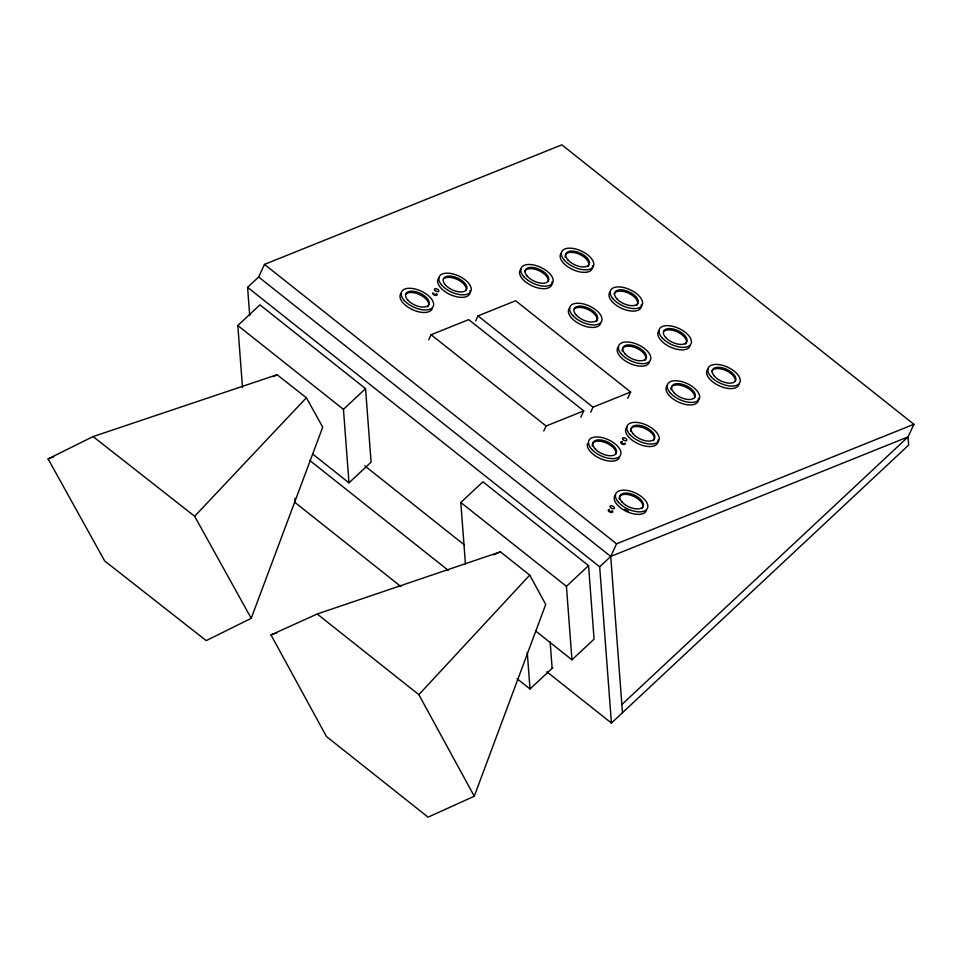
<?xml version="1.0" encoding="UTF-8"?>
<svg xmlns="http://www.w3.org/2000/svg" width="962" height="962" viewBox="0 0 962 962"><rect width="100%" height="100%" fill="white"/><g stroke="black" fill="none" stroke-linecap="round" stroke-linejoin="round"><path stroke-width="1.44" d="M251.214 618.313L322.715 427.188L306.385 397.739L277.068 374.723L93.098 436.568L48.1 458.886L104.654 560.918L206.217 640.632L251.214 618.313L194.661 516.281L93.098 436.568M474.278 796.235L545.731 604.437L529.725 575.12L500.384 551.827L317.219 613.996L271.007 634.908L326.431 736.495L428.066 817.159L474.278 796.235L418.855 694.66L317.219 613.996M249.711 315.632L247.583 287.349L258.646 277.008L264.49 264.394L561.82 144.841L913.9 424.278L908.056 436.892L621.861 704.545M428.751 339.79L431.096 334.74L468.722 319.612L583.742 410.894L580.82 417.195M475.661 320.935L477.994 315.885L515.632 300.745L630.639 392.027L627.717 398.34M543.77 431.072L546.103 426.022L583.742 410.894M590.668 412.205L593.013 407.166L630.639 392.027M258.646 277.008L610.726 556.445L908.056 436.892L908.669 445.069L611.423 723.051L599.675 566.786L610.726 556.445L616.57 543.831L913.9 424.278M418.855 694.66L529.725 575.12M194.661 516.281L306.385 397.739M242.46 387.253L237.818 325.517L259.932 304.834L365.56 388.66L371.091 462.169L348.978 482.84L312.59 453.968M348.978 482.84L343.446 409.343L365.56 388.66M465.452 564.225L460.81 502.489L482.924 481.806L588.552 565.644L594.071 639.141L571.957 659.824L535.581 630.94M571.957 659.824L566.438 586.315L588.552 565.644M517.099 678.739L530.014 688.984L552.909 667.58M273.172 376.659L277.068 374.723M493.71 554.846L500.384 551.827M48.1 458.886L53.752 456.854M271.007 634.908L276.659 632.9M609.319 509.632L609.03 509.595A2.417 1.227 24.8 0 1 609.475 509.511M433.874 293.939C435.137 293.35 435.101 295.755 436.327 295.382A2.417 1.227 24.8 0 1 433.634 294.661A2.417 1.227 24.8 0 1 432.744 292.857L433.321 293.65M622.029 441.738L621.452 441.618A2.417 1.227 24.8 0 1 621.897 441.534M609.487 510.99L608.345 509.908A2.417 1.227 24.8 0 0 609.247 511.712A2.417 1.227 24.8 0 0 611.976 512.493L610.305 511.279M436.183 294.131L437.013 295.081A2.417 1.227 24.8 0 0 436.892 294.035M477.994 315.885L593.013 407.166M431.096 334.74L546.103 426.022M264.49 264.394L616.57 543.831M247.583 287.349L599.675 566.786M237.818 325.517L343.446 409.343M460.81 502.489L566.438 586.315M364.742 465.836L464.502 545.009M309.764 460.437L448.256 570.346M546.873 671.813L611.423 723.051M400.913 586.531L295.286 502.693L294.961 498.304M623.003 443.867L624.35 444.468A2.417 1.227 24.8 0 1 621.668 443.735A2.417 1.227 24.8 0 1 620.779 441.931L622.847 443.674M612.048 511.339L612.626 512.133A2.417 1.227 24.8 0 0 612.169 510.702M624.855 443.747L625.047 444.155A2.417 1.227 24.8 0 0 624.927 443.109M610.726 556.445L622.474 712.71M550.144 641.919L552.128 668.301M527.26 652.344L530.014 688.984M738.924 384.439A17.424 8.838 24.8 0 1 718.325 385.389A17.424 8.838 24.8 0 1 707.996 369.107M711.7 371.633A12.746 6.469 24.8 0 1 725.252 370.238A12.746 6.469 24.8 0 1 735.196 381.385M698.388 398.328A17.424 8.838 24.8 0 1 679.785 402.669A17.424 8.838 24.8 0 1 667.375 385.437M671.019 389.742A12.746 6.469 24.8 0 1 683.08 385.99A12.746 6.469 24.8 0 1 694.576 397.715M690.103 345.695A17.424 8.838 24.8 0 1 669.504 346.645A17.424 8.838 24.8 0 1 659.174 330.363M663.744 331.421A12.746 6.469 24.8 0 1 679.4 332.972A12.746 6.469 24.8 0 1 685.509 344.095M592.544 265.752A17.424 8.838 24.8 0 1 573.941 270.094A17.424 8.838 24.8 0 1 561.519 252.862M565.175 257.167A12.746 6.469 24.8 0 1 578.787 253.992A12.746 6.469 24.8 0 1 587.866 266.594M432.287 308.333A17.424 8.838 24.8 0 1 411.688 309.283A17.424 8.838 24.8 0 1 401.358 293.001M405.928 294.059A12.746 6.469 24.8 0 1 421.584 295.611A12.746 6.469 24.8 0 1 427.693 306.734M628.282 510.978A15.164 7.696 24.8 0 1 624.747 509.223M646.488 510.197A17.424 8.838 24.8 0 1 625.889 511.147A17.424 8.838 24.8 0 1 615.56 494.865M619.203 499.17A12.746 6.469 24.8 0 1 632.816 495.995A12.746 6.469 24.8 0 1 641.894 508.597M641.365 304.497A17.424 8.838 24.8 0 1 622.763 308.838A17.424 8.838 24.8 0 1 610.353 291.618M614.057 294.131A12.746 6.469 24.8 0 1 629.124 293.434A12.746 6.469 24.8 0 1 636.688 305.339M657.972 439.935A17.424 8.838 24.8 0 1 639.357 444.276A17.424 8.838 24.8 0 1 626.947 427.044M630.591 431.349A12.746 6.469 24.8 0 1 644.203 428.174A12.746 6.469 24.8 0 1 653.282 440.776M649.482 362.025A17.424 8.838 24.8 0 1 628.883 362.975A17.424 8.838 24.8 0 1 618.554 346.693M622.198 350.998A12.746 6.469 24.8 0 1 635.81 347.823A12.746 6.469 24.8 0 1 644.889 360.425M600.661 323.268A17.424 8.838 24.8 0 1 580.062 324.23A17.424 8.838 24.8 0 1 569.732 307.948M574.302 309.006A12.746 6.469 24.8 0 1 589.971 310.546A12.746 6.469 24.8 0 1 596.067 321.681M619.6 456.998A17.424 8.838 24.8 0 1 601.082 458.886A17.424 8.838 24.8 0 1 587.481 443.65M592.315 445.971A12.746 6.469 24.8 0 1 604.376 442.207A12.746 6.469 24.8 0 1 615.872 453.944M470.009 290.752A17.424 8.838 24.8 0 1 451.394 295.094A17.424 8.838 24.8 0 1 438.985 277.874M443.566 278.932A12.746 6.469 24.8 0 1 457.756 279.689A12.746 6.469 24.8 0 1 466.185 290.139M551.923 282.082A17.424 8.838 24.8 0 1 533.321 286.423A17.424 8.838 24.8 0 1 520.911 269.192M524.615 271.717A12.746 6.469 24.8 0 1 538.167 270.322A12.746 6.469 24.8 0 1 548.112 281.469M710.942 376.587A17.424 8.838 24.8 0 0 738.912 383.898A17.424 8.838 24.8 0 0 722.258 365.247A17.424 8.838 24.8 0 0 710.942 376.587M714.453 376.226A12.746 6.469 24.8 0 0 734.908 381.577A12.746 6.469 24.8 0 0 722.739 367.929A12.746 6.469 24.8 0 0 714.453 376.226M670.322 392.917A17.424 8.838 24.8 0 0 698.292 400.24A17.424 8.838 24.8 0 0 681.637 381.577A17.424 8.838 24.8 0 0 670.322 392.917M673.833 392.556A12.746 6.469 24.8 0 0 694.287 397.907A12.746 6.469 24.8 0 0 682.118 384.259A12.746 6.469 24.8 0 0 673.833 392.556M622.979 439.574A2.417 1.227 24.8 0 0 626.803 440.368A2.417 1.227 24.8 0 0 624.206 437.818A2.417 1.227 24.8 0 0 622.979 439.574M662.121 337.842A17.424 8.838 24.8 0 0 690.079 345.154A17.424 8.838 24.8 0 0 673.436 326.491A17.424 8.838 24.8 0 0 662.121 337.842M665.632 337.482A12.746 6.469 24.8 0 0 686.086 342.833A12.746 6.469 24.8 0 0 673.905 329.184A12.746 6.469 24.8 0 0 665.632 337.482M610.557 507.551A2.417 1.227 24.8 0 0 614.381 508.345A2.417 1.227 24.8 0 0 611.784 505.796A2.417 1.227 24.8 0 0 610.557 507.551M564.466 260.341A17.424 8.838 24.8 0 0 592.436 267.664A17.424 8.838 24.8 0 0 575.793 249.002A17.424 8.838 24.8 0 0 564.466 260.341M567.989 259.98A12.746 6.469 24.8 0 0 588.443 265.332A12.746 6.469 24.8 0 0 576.262 251.683A12.746 6.469 24.8 0 0 567.989 259.98M404.305 300.481A17.424 8.838 24.8 0 0 432.263 307.792A17.424 8.838 24.8 0 0 415.62 289.129A17.424 8.838 24.8 0 0 404.305 300.481M407.816 300.12A12.746 6.469 24.8 0 0 428.27 305.471A12.746 6.469 24.8 0 0 416.089 291.823A12.746 6.469 24.8 0 0 407.816 300.12M618.506 502.344A17.424 8.838 24.8 0 0 646.476 509.656A17.424 8.838 24.8 0 0 629.821 490.993A17.424 8.838 24.8 0 0 618.506 502.344M622.017 501.984A12.746 6.469 24.8 0 0 642.472 507.335A12.746 6.469 24.8 0 0 630.302 493.686A12.746 6.469 24.8 0 0 622.017 501.984M613.299 299.086A17.424 8.838 24.8 0 0 641.257 306.409A17.424 8.838 24.8 0 0 624.615 287.746A17.424 8.838 24.8 0 0 613.299 299.086M616.81 298.725A12.746 6.469 24.8 0 0 637.265 304.076A12.746 6.469 24.8 0 0 625.084 290.428A12.746 6.469 24.8 0 0 616.81 298.725M629.894 434.523A17.424 8.838 24.8 0 0 657.864 441.847A17.424 8.838 24.8 0 0 641.209 423.184A17.424 8.838 24.8 0 0 629.894 434.523M633.405 434.163A12.746 6.469 24.8 0 0 653.871 439.514A12.746 6.469 24.8 0 0 641.69 425.865A12.746 6.469 24.8 0 0 633.405 434.163M621.5 354.172A17.424 8.838 24.8 0 0 649.47 361.484A17.424 8.838 24.8 0 0 632.816 342.821A17.424 8.838 24.8 0 0 621.5 354.172M625.011 353.812A12.746 6.469 24.8 0 0 645.466 359.163A12.746 6.469 24.8 0 0 633.297 345.514A12.746 6.469 24.8 0 0 625.011 353.812M434.944 290.5A2.417 1.227 24.8 0 0 438.768 291.294A2.417 1.227 24.8 0 0 436.183 288.744A2.417 1.227 24.8 0 0 434.944 290.5M572.679 315.428A17.424 8.838 24.8 0 0 600.637 322.739A17.424 8.838 24.8 0 0 583.994 304.076A17.424 8.838 24.8 0 0 572.679 315.428M576.19 315.067A12.746 6.469 24.8 0 0 596.644 320.418A12.746 6.469 24.8 0 0 584.463 306.758A12.746 6.469 24.8 0 0 576.19 315.067M591.618 449.146A17.424 8.838 24.8 0 0 619.588 456.457A17.424 8.838 24.8 0 0 602.933 437.794A17.424 8.838 24.8 0 0 591.618 449.146M595.129 448.785A12.746 6.469 24.8 0 0 615.596 454.136A12.746 6.469 24.8 0 0 603.414 440.488A12.746 6.469 24.8 0 0 595.129 448.785M441.931 285.341A17.424 8.838 24.8 0 0 469.901 292.664A17.424 8.838 24.8 0 0 453.246 274.002A17.424 8.838 24.8 0 0 441.931 285.341M445.442 284.98A12.746 6.469 24.8 0 0 465.909 290.344A12.746 6.469 24.8 0 0 453.727 276.683A12.746 6.469 24.8 0 0 445.442 284.98M523.857 276.671A17.424 8.838 24.8 0 0 551.815 283.994A17.424 8.838 24.8 0 0 535.173 265.332A17.424 8.838 24.8 0 0 523.857 276.671M527.368 276.31A12.746 6.469 24.8 0 0 547.823 281.662A12.746 6.469 24.8 0 0 535.642 268.013A12.746 6.469 24.8 0 0 527.368 276.31"/></g></svg>
